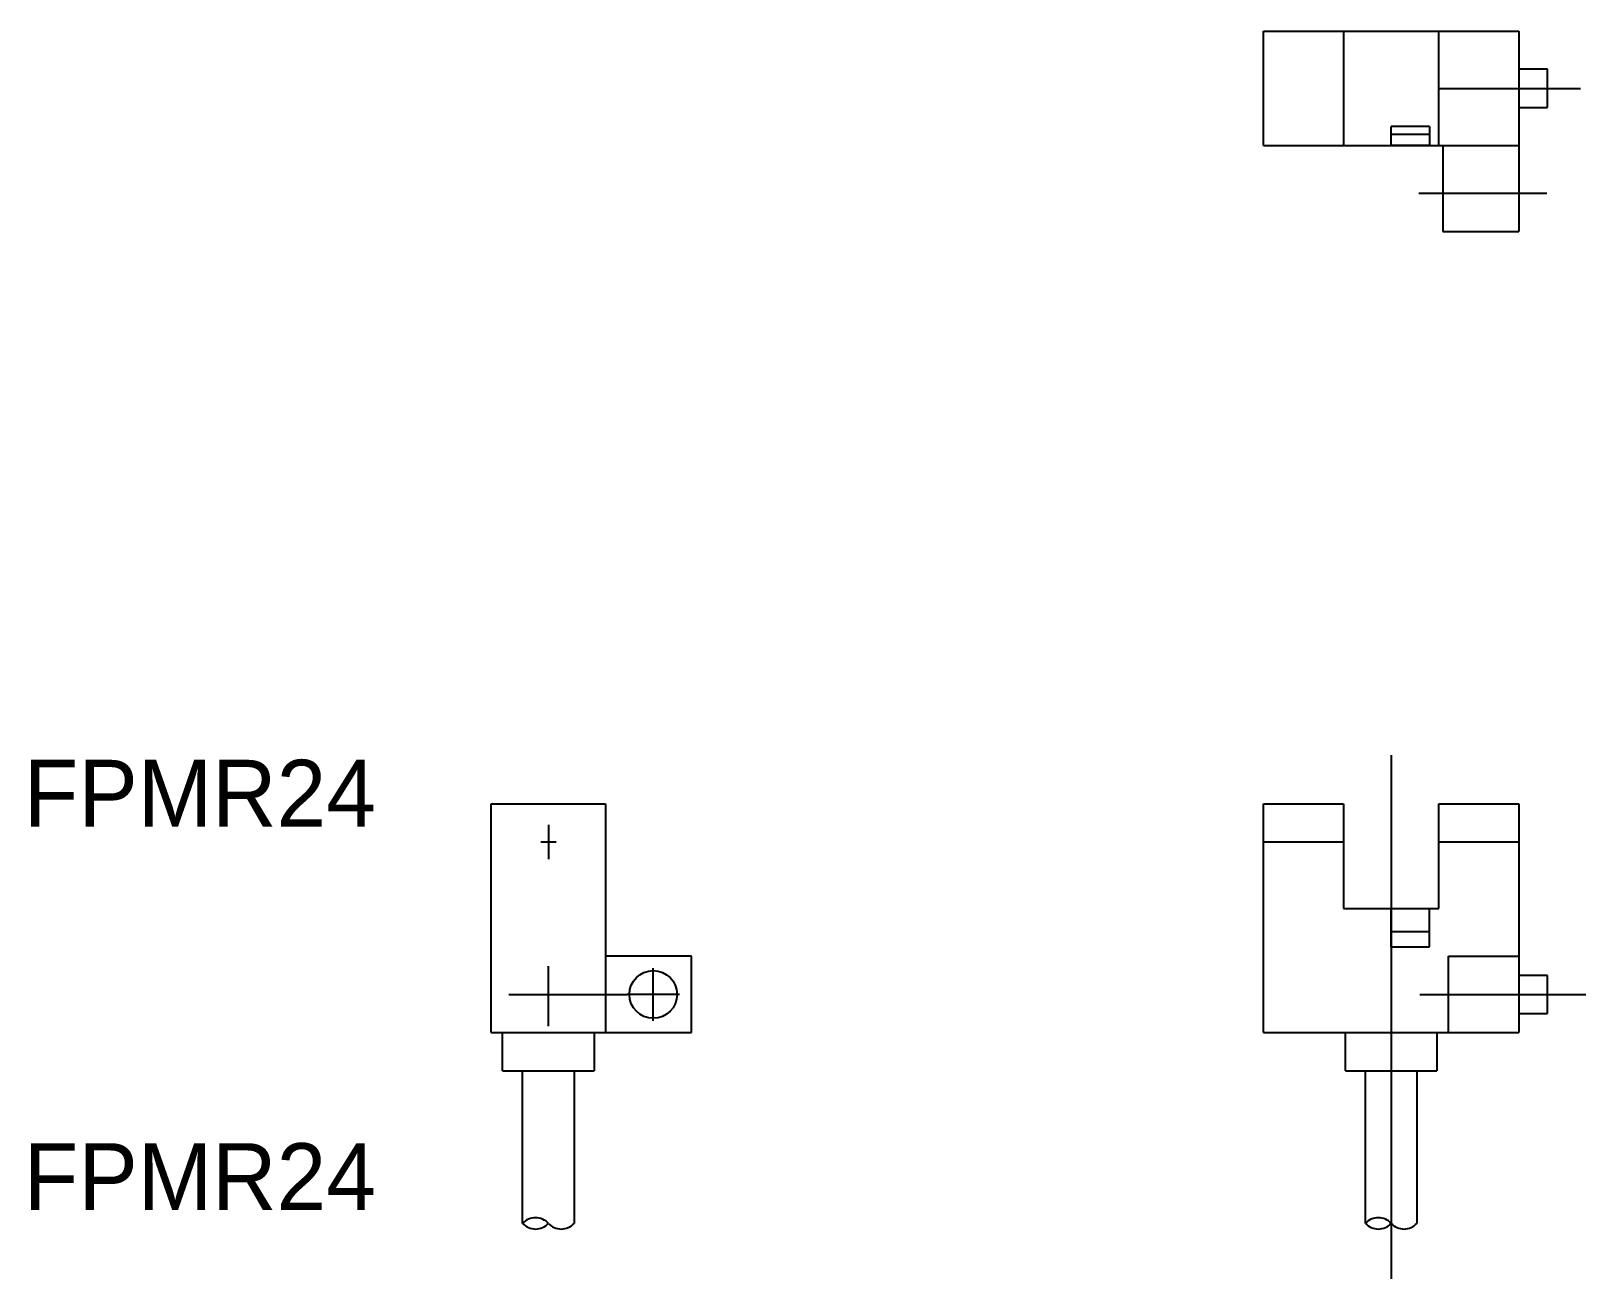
# Model space of a CAD drawing. Extents: x -32.7 to 48.9, y 24.5 to 89.9.
import ezdxf

# ---------------------------------------------------------------- set-up
doc = ezdxf.new("R2010")
doc.units = 0
doc.linetypes.add('CENTER', pattern=[50.8, 31.75, -6.35, 6.35, -6.35])
doc.layers.get('0').update_dxf_attribs({"linetype": 'CONTINUOUS'})
doc.layers.add('CENTER', color=1, linetype='CENTER')

msp = doc.modelspace()

# ---------------------------------------------------------------- linework, layer by layer
at = {"linetype": 'CONTINUOUS'}
for p, q in [((31.975885, 83.935668), (31.975885, 89.935668)), ((31.975885, 89.935668), (45.375885, 89.935668)), ((36.175885, 89.935668), (36.175885, 83.935668)), ((41.175885, 83.935668), (41.175885, 89.935668)), ((45.375885, 89.935668), (45.375885, 79.435668)), ((46.875885, 87.935668), (45.375885, 87.935668)), ((46.875885, 85.935668), (46.875885, 87.935668)), ((45.375885, 85.935668), (46.875885, 85.935668)), ((40.675885, 84.935668), (38.675885, 84.935668)), ((38.675885, 83.935668), (38.675885, 84.935668)), ((40.675885, 84.935668), (40.675885, 83.935668)), ((38.675885, 84.535668), (40.675885, 84.535668)), ((31.975885, 83.935668), (45.375885, 83.935668)), ((38.675885, 83.935668), (40.675885, 83.935668)), ((40.675885, 83.935668), (38.675885, 83.935668)), ((41.375885, 83.935668), (41.375885, 79.435668)), ((41.375885, 79.435668), (45.375885, 79.435668)), ((-8.524115, 49.435668), (-2.524115, 49.435668)), ((-8.524115, 37.435668), (-8.524115, 49.435668)), ((-2.524115, 49.435668), (-2.524115, 37.435668)), ((31.975885, 37.435668), (31.975885, 49.435668)), ((31.975885, 49.435668), (36.175885, 49.435668)), ((36.175885, 49.435668), (36.175885, 43.935668)), ((41.175885, 49.435668), (45.375885, 49.435668)), ((41.175885, 43.935668), (41.175885, 49.435668)), ((45.375885, 49.435668), (45.375885, 37.435668)), ((31.975885, 47.435668), (36.175885, 47.435668)), ((41.175885, 47.435668), (45.375885, 47.435668)), ((36.175885, 43.935668), (41.175885, 43.935668)), ((38.675885, 41.935668), (38.675885, 43.935668)), ((40.675885, 41.935668), (40.675885, 43.935668)), ((38.675885, 42.735668), (40.675885, 42.735668)), ((38.675885, 41.935668), (40.675885, 41.935668)), ((1.975885, 41.435668), (-2.524115, 41.435668)), ((1.975885, 37.435668), (1.975885, 41.435668)), ((41.675885, 37.435668), (41.675885, 41.435668)), ((41.675885, 41.435668), (45.375885, 41.435668)), ((46.875885, 40.435668), (45.375885, 40.435668)), ((46.875885, 38.435668), (46.875885, 40.435668)), ((45.375885, 38.435668), (46.875885, 38.435668)), ((-8.524115, 37.435668), (1.975885, 37.435668)), ((-7.924115, 35.435668), (-7.924115, 37.435668)), ((-3.124115, 37.435668), (-3.124115, 35.435668)), ((31.975885, 37.435668), (45.375885, 37.435668)), ((36.275885, 35.435668), (36.275885, 37.435668)), ((41.075885, 37.435668), (41.075885, 35.435668)), ((-7.924115, 35.435668), (-3.124115, 35.435668)), ((-6.874115, 27.435668), (-6.874115, 35.435668)), ((-4.174115, 35.435668), (-4.174115, 27.435668)), ((36.275885, 35.435668), (41.075885, 35.435668)), ((37.325885, 27.435668), (37.325885, 35.435668)), ((40.025885, 35.435668), (40.025885, 27.435668))]:
    msp.add_line(p, q, dxfattribs=at)
msp.add_circle((-0.024115, 39.435668), 1.25, dxfattribs=at)
for centre, start, end in [((-6.199115, 26.815938), 42.386337, 137.444385), ((-6.199115, 26.815938), 42.386337, 137.444385), ((38.000885, 26.815938), 42.386337, 137.444385), ((38.000885, 26.815938), 42.386337, 137.444385), ((-6.199115, 28.055398), 222.555615, 317.613663), ((-6.199115, 28.055398), 222.555615, 317.613663), ((-4.849115, 28.055398), 222.386337, 317.444385), ((38.000885, 28.055398), 222.555615, 317.613663), ((38.000885, 28.055398), 222.555615, 317.613663), ((39.350885, 28.055398), 222.386337, 317.444385)]:
    msp.add_arc(centre, 0.916346, start, end, dxfattribs=at)
at = {"layer": 'CENTER', "linetype": 'CENTER'}
for p, q in [((41.175885, 86.935668), (48.596945, 86.935668)), ((40.122167, 81.435668), (46.840139, 81.435668)), ((-5.524115, 48.335668), (-5.524115, 46.535668)), ((-5.924115, 47.435668), (-5.124115, 47.435668)), ((-5.524115, 37.773722), (-5.524115, 40.918662)), ((-0.024115, 38.060668), (-0.024115, 40.810668)), ((-7.60388, 39.435668), (-1.399115, 39.435668)), ((1.350885, 39.435668), (-1.399115, 39.435668)), ((40.185098, 39.435668), (48.886221, 39.435668))]:
    msp.add_line(p, q, dxfattribs=at)
at = {"layer": 'CENTER'}
msp.add_line((38.675885, 51.977989), (38.675885, 24.525603), dxfattribs=at)

# ---------------------------------------------------------------- texts
for p in [(-33.036185, 48.236178), (-33.036185, 28.137183)]:
    msp.add_text('FPMR24', height=3.5).set_placement(p)

doc.saveas('drawing.dxf')
